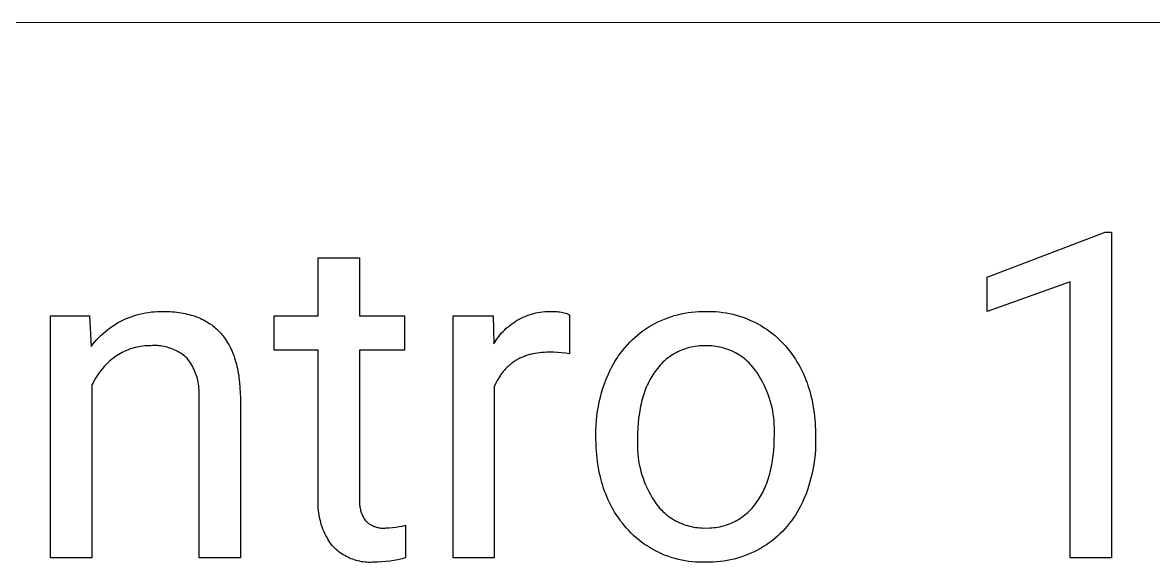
# Model space of a CAD drawing. Header units: millimetres. Extents: x -1519 to 3497, y -297 to 3208.
# Drawn here: x 2156.9 to 2281.8, y -76 to -16.4 of the extents above; entities that cross this region are included whole.
import ezdxf

# ---------------------------------------------------------------- set-up
doc = ezdxf.new("R2010")
doc.units = ezdxf.units.MM
doc.header["$MEASUREMENT"] = 0
doc.layers.add('Domyślny', color=7, linetype='Continuous', true_color=0x000000)

msp = doc.modelspace()

# ---------------------------------------------------------------- linework, layer by layer
at = {"layer": 'Domyślny', "color": 18, "lineweight": 15, "true_color": 0x000000}
msp.add_line((1601.48, -16.36), (3497.13, -16.36), dxfattribs=at)
at = {"layer": 'Domyślny'}
for p, q in [((2263.43, -44.49), (2276.48, -39.52)), ((2276.48, -39.52), (2277.19, -39.52)), ((2277.19, -39.52), (2277.19, -75.52)), ((2189.52, -48.76), (2189.52, -42.36)), ((2189.52, -42.36), (2194.08, -42.36)), ((2194.08, -42.36), (2194.08, -48.76)), ((2263.43, -48.28), (2263.43, -44.49)), ((2272.61, -45.01), (2263.43, -48.28)), ((2272.61, -75.52), (2272.61, -45.01)), ((2169.15, -48.76), (2169.47, -48.66)), ((2169.47, -48.66), (2169.78, -48.57)), ((2169.78, -48.57), (2170.1, -48.5)), ((2170.1, -48.5), (2170.43, -48.44)), ((2170.43, -48.44), (2170.75, -48.38)), ((2170.75, -48.38), (2171.08, -48.34)), ((2171.08, -48.34), (2171.4, -48.31)), ((2171.4, -48.31), (2171.73, -48.29)), ((2171.73, -48.29), (2172.06, -48.28)), ((2172.06, -48.28), (2172.39, -48.28)), ((2172.39, -48.28), (2172.65, -48.29)), ((2172.65, -48.29), (2172.91, -48.29)), ((2172.91, -48.29), (2173.16, -48.3)), ((2173.16, -48.3), (2173.41, -48.32)), ((2173.41, -48.32), (2173.66, -48.34)), ((2173.66, -48.34), (2173.9, -48.37)), ((2173.9, -48.37), (2174.14, -48.4)), ((2174.14, -48.4), (2174.37, -48.43)), ((2174.37, -48.43), (2174.6, -48.47)), ((2174.6, -48.47), (2174.82, -48.52)), ((2174.82, -48.52), (2175.05, -48.57)), ((2175.05, -48.57), (2175.26, -48.62)), ((2175.26, -48.62), (2175.48, -48.68)), ((2175.48, -48.68), (2175.68, -48.74)), ((2212.38, -48.82), (2212.61, -48.73)), ((2212.61, -48.73), (2212.84, -48.65)), ((2212.84, -48.65), (2213.08, -48.57)), ((2213.08, -48.57), (2213.32, -48.51)), ((2213.32, -48.51), (2213.56, -48.45)), ((2213.56, -48.45), (2213.8, -48.4)), ((2213.8, -48.4), (2214.04, -48.36)), ((2214.04, -48.36), (2214.29, -48.33)), ((2214.29, -48.33), (2214.54, -48.3)), ((2214.54, -48.3), (2214.78, -48.29)), ((2214.78, -48.29), (2215.03, -48.28)), ((2215.03, -48.28), (2215.28, -48.28)), ((2215.28, -48.28), (2215.44, -48.28)), ((2215.44, -48.28), (2215.59, -48.28)), ((2215.59, -48.28), (2215.75, -48.28)), ((2215.75, -48.28), (2215.91, -48.29)), ((2215.91, -48.29), (2216.07, -48.31)), ((2216.07, -48.31), (2216.23, -48.33)), ((2216.23, -48.33), (2216.38, -48.36)), ((2216.38, -48.36), (2216.54, -48.39)), ((2216.54, -48.39), (2216.69, -48.43)), ((2216.69, -48.43), (2216.85, -48.47)), ((2216.85, -48.47), (2217, -48.52)), ((2217, -48.52), (2217.15, -48.58)), ((2217.15, -48.58), (2217.3, -48.64)), ((2217.3, -48.64), (2217.3, -52.96)), ((2228.86, -48.74), (2229.24, -48.64)), ((2229.24, -48.64), (2229.61, -48.55)), ((2229.61, -48.55), (2229.99, -48.47)), ((2229.99, -48.47), (2230.38, -48.41)), ((2230.38, -48.41), (2230.76, -48.36)), ((2230.76, -48.36), (2231.15, -48.32)), ((2231.15, -48.32), (2231.53, -48.3)), ((2231.53, -48.3), (2231.92, -48.28)), ((2231.92, -48.28), (2232.31, -48.28)), ((2232.31, -48.28), (2232.69, -48.28)), ((2232.69, -48.28), (2233.07, -48.28)), ((2233.07, -48.28), (2233.45, -48.3)), ((2233.45, -48.3), (2233.83, -48.33)), ((2233.83, -48.33), (2234.21, -48.38)), ((2234.21, -48.38), (2234.58, -48.43)), ((2234.58, -48.43), (2234.96, -48.5)), ((2234.96, -48.5), (2235.33, -48.59)), ((2235.33, -48.59), (2235.7, -48.68)), ((2235.7, -48.68), (2236.06, -48.79)), ((2159.95, -75.52), (2159.95, -48.76)), ((2159.95, -48.76), (2164.26, -48.76)), ((2164.26, -48.76), (2164.41, -52.14)), ((2166.52, -50.08), (2166.79, -49.9)), ((2166.79, -49.9), (2167.07, -49.72)), ((2167.07, -49.72), (2167.35, -49.55)), ((2167.35, -49.55), (2167.64, -49.39)), ((2167.64, -49.39), (2167.93, -49.25)), ((2167.93, -49.25), (2168.23, -49.11)), ((2168.23, -49.11), (2168.53, -48.98)), ((2168.53, -48.98), (2168.84, -48.86)), ((2168.84, -48.86), (2169.15, -48.76)), ((2175.68, -48.74), (2175.89, -48.81)), ((2175.89, -48.81), (2176.09, -48.88)), ((2176.09, -48.88), (2176.29, -48.96)), ((2176.29, -48.96), (2176.48, -49.04)), ((2176.48, -49.04), (2176.67, -49.13)), ((2176.67, -49.13), (2176.85, -49.22)), ((2176.85, -49.22), (2177.03, -49.31)), ((2177.03, -49.31), (2177.21, -49.41)), ((2177.21, -49.41), (2177.38, -49.52)), ((2177.38, -49.52), (2177.55, -49.63)), ((2177.55, -49.63), (2177.71, -49.74)), ((2177.71, -49.74), (2177.87, -49.86)), ((2177.87, -49.86), (2178.03, -49.99)), ((2184.66, -52.55), (2184.66, -48.76)), ((2184.66, -48.76), (2189.52, -48.76)), ((2194.08, -48.76), (2199.05, -48.76)), ((2199.05, -48.76), (2199.05, -52.55)), ((2204.41, -75.52), (2204.41, -48.76)), ((2204.41, -48.76), (2208.85, -48.76)), ((2208.85, -48.76), (2208.92, -51.87)), ((2210.3, -50.14), (2210.49, -49.97)), ((2210.49, -49.97), (2210.68, -49.82)), ((2210.68, -49.82), (2210.88, -49.67)), ((2210.88, -49.67), (2211.08, -49.52)), ((2211.08, -49.52), (2211.29, -49.39)), ((2211.29, -49.39), (2211.5, -49.26)), ((2211.5, -49.26), (2211.71, -49.14)), ((2211.71, -49.14), (2211.93, -49.02)), ((2211.93, -49.02), (2212.15, -48.92)), ((2212.15, -48.92), (2212.38, -48.82)), ((2226.04, -49.99), (2226.37, -49.79)), ((2226.37, -49.79), (2226.71, -49.61)), ((2226.71, -49.61), (2227.06, -49.43)), ((2227.06, -49.43), (2227.41, -49.27)), ((2227.41, -49.27), (2227.77, -49.12)), ((2227.77, -49.12), (2228.13, -48.98)), ((2228.13, -48.98), (2228.49, -48.86)), ((2228.49, -48.86), (2228.86, -48.74)), ((2236.06, -48.79), (2236.42, -48.91)), ((2236.42, -48.91), (2236.78, -49.04)), ((2236.78, -49.04), (2237.13, -49.19)), ((2237.13, -49.19), (2237.48, -49.34)), ((2237.48, -49.34), (2237.82, -49.51)), ((2237.82, -49.51), (2238.16, -49.69)), ((2238.16, -49.69), (2238.49, -49.88)), ((2238.49, -49.88), (2238.81, -50.08)), ((2165.04, -51.38), (2165.27, -51.15)), ((2165.27, -51.15), (2165.51, -50.92)), ((2165.51, -50.92), (2165.75, -50.7)), ((2165.75, -50.7), (2166, -50.48)), ((2166, -50.48), (2166.26, -50.28)), ((2166.26, -50.28), (2166.52, -50.08)), ((2178.03, -49.99), (2178.18, -50.11)), ((2178.18, -50.11), (2178.33, -50.25)), ((2178.33, -50.25), (2178.47, -50.39)), ((2178.47, -50.39), (2178.61, -50.53)), ((2178.61, -50.53), (2178.74, -50.68)), ((2178.74, -50.68), (2178.88, -50.83)), ((2178.88, -50.83), (2179, -50.98)), ((2179, -50.98), (2179.13, -51.14)), ((2179.13, -51.14), (2179.24, -51.31)), ((2209.32, -51.24), (2209.47, -51.04)), ((2209.47, -51.04), (2209.62, -50.85)), ((2209.62, -50.85), (2209.78, -50.66)), ((2209.78, -50.66), (2209.95, -50.48)), ((2209.95, -50.48), (2210.13, -50.31)), ((2210.13, -50.31), (2210.3, -50.14)), ((2224.22, -51.41), (2224.5, -51.15)), ((2224.5, -51.15), (2224.79, -50.89)), ((2224.79, -50.89), (2225.09, -50.65)), ((2225.09, -50.65), (2225.4, -50.42)), ((2225.4, -50.42), (2225.71, -50.2)), ((2225.71, -50.2), (2226.04, -49.99)), ((2238.81, -50.08), (2239.13, -50.29)), ((2239.13, -50.29), (2239.44, -50.52)), ((2239.44, -50.52), (2239.74, -50.75)), ((2239.74, -50.75), (2240.03, -50.99)), ((2240.03, -50.99), (2240.31, -51.25)), ((2164.41, -52.14), (2164.61, -51.88)), ((2164.61, -51.88), (2164.82, -51.63)), ((2164.82, -51.63), (2165.04, -51.38)), ((2168.66, -52.46), (2168.46, -52.54)), ((2168.87, -52.39), (2168.66, -52.46)), ((2169.07, -52.33), (2168.87, -52.39)), ((2169.28, -52.27), (2169.07, -52.33)), ((2169.5, -52.22), (2169.28, -52.27)), ((2169.71, -52.18), (2169.5, -52.22)), ((2169.93, -52.14), (2169.71, -52.18)), ((2170.14, -52.11), (2169.93, -52.14)), ((2170.36, -52.09), (2170.14, -52.11)), ((2170.58, -52.08), (2170.36, -52.09)), ((2170.79, -52.07), (2170.58, -52.08)), ((2171.01, -52.07), (2170.79, -52.07)), ((2171.19, -52.06), (2171.01, -52.07)), ((2171.38, -52.06), (2171.19, -52.06)), ((2171.56, -52.06), (2171.38, -52.06)), ((2171.74, -52.06), (2171.56, -52.06)), ((2171.92, -52.08), (2171.74, -52.06)), ((2172.11, -52.09), (2171.92, -52.08)), ((2172.29, -52.12), (2172.11, -52.09)), ((2172.47, -52.15), (2172.29, -52.12)), ((2172.65, -52.19), (2172.47, -52.15)), ((2172.82, -52.24), (2172.65, -52.19)), ((2173, -52.29), (2172.82, -52.24)), ((2173.17, -52.34), (2173, -52.29)), ((2173.34, -52.4), (2173.17, -52.34)), ((2173.51, -52.47), (2173.34, -52.4)), ((2173.68, -52.55), (2173.51, -52.47)), ((2179.24, -51.31), (2179.36, -51.48)), ((2179.36, -51.48), (2179.47, -51.66)), ((2179.47, -51.66), (2179.58, -51.84)), ((2179.58, -51.84), (2179.68, -52.02)), ((2179.68, -52.02), (2179.78, -52.21)), ((2179.78, -52.21), (2179.87, -52.4)), ((2179.87, -52.4), (2179.96, -52.6)), ((2208.92, -51.87), (2209.05, -51.65)), ((2209.05, -51.65), (2209.18, -51.45)), ((2209.18, -51.45), (2209.32, -51.24)), ((2223.18, -52.54), (2223.42, -52.25)), ((2223.42, -52.25), (2223.68, -51.96)), ((2223.68, -51.96), (2223.94, -51.68)), ((2223.94, -51.68), (2224.22, -51.41)), ((2229.88, -52.48), (2229.67, -52.56)), ((2230.09, -52.4), (2229.88, -52.48)), ((2230.3, -52.34), (2230.09, -52.4)), ((2230.52, -52.28), (2230.3, -52.34)), ((2230.74, -52.22), (2230.52, -52.28)), ((2230.96, -52.18), (2230.74, -52.22)), ((2231.18, -52.14), (2230.96, -52.18)), ((2231.41, -52.11), (2231.18, -52.14)), ((2231.63, -52.09), (2231.41, -52.11)), ((2231.86, -52.08), (2231.63, -52.09)), ((2232.08, -52.07), (2231.86, -52.08)), ((2232.31, -52.07), (2232.08, -52.07)), ((2232.54, -52.07), (2232.31, -52.07)), ((2232.76, -52.08), (2232.54, -52.07)), ((2232.99, -52.09), (2232.76, -52.08)), ((2233.22, -52.11), (2232.99, -52.09)), ((2233.45, -52.14), (2233.22, -52.11)), ((2233.67, -52.18), (2233.45, -52.14)), ((2233.9, -52.22), (2233.67, -52.18)), ((2234.12, -52.28), (2233.9, -52.22)), ((2234.34, -52.34), (2234.12, -52.28)), ((2234.56, -52.4), (2234.34, -52.34)), ((2234.78, -52.48), (2234.56, -52.4)), ((2240.31, -51.25), (2240.59, -51.51)), ((2240.59, -51.51), (2240.86, -51.78)), ((2240.86, -51.78), (2241.11, -52.06)), ((2241.11, -52.06), (2241.32, -52.3)), ((2241.32, -52.3), (2241.52, -52.54)), ((2166.68, -53.6), (2166.47, -53.78)), ((2166.9, -53.43), (2166.68, -53.6)), ((2167.12, -53.26), (2166.9, -53.43)), ((2167.3, -53.14), (2167.12, -53.26)), ((2167.48, -53.03), (2167.3, -53.14)), ((2167.67, -52.92), (2167.48, -53.03)), ((2167.86, -52.81), (2167.67, -52.92)), ((2168.06, -52.71), (2167.86, -52.81)), ((2168.26, -52.62), (2168.06, -52.71)), ((2168.46, -52.54), (2168.26, -52.62)), ((2173.84, -52.63), (2173.68, -52.55)), ((2174, -52.71), (2173.84, -52.63)), ((2174.16, -52.8), (2174, -52.71)), ((2174.32, -52.9), (2174.16, -52.8)), ((2174.47, -53), (2174.32, -52.9)), ((2174.62, -53.11), (2174.47, -53)), ((2174.76, -53.22), (2174.62, -53.11)), ((2174.9, -53.34), (2174.76, -53.22)), ((2175.04, -53.46), (2174.9, -53.34)), ((2175.16, -53.63), (2175.04, -53.46)), ((2175.28, -53.8), (2175.16, -53.63)), ((2179.96, -52.6), (2180.05, -52.81)), ((2180.05, -52.81), (2180.13, -53.01)), ((2180.13, -53.01), (2180.21, -53.23)), ((2180.21, -53.23), (2180.28, -53.44)), ((2180.28, -53.44), (2180.35, -53.66)), ((2180.35, -53.66), (2180.42, -53.89)), ((2189.52, -52.55), (2184.66, -52.55)), ((2189.52, -68.95), (2189.52, -52.55)), ((2199.05, -52.55), (2194.08, -52.55)), ((2194.08, -52.55), (2194.08, -69.01)), ((2211.39, -53.68), (2211.29, -53.74)), ((2211.49, -53.62), (2211.39, -53.68)), ((2211.58, -53.57), (2211.49, -53.62)), ((2211.68, -53.51), (2211.58, -53.57)), ((2211.79, -53.46), (2211.68, -53.51)), ((2211.89, -53.41), (2211.79, -53.46)), ((2211.99, -53.37), (2211.89, -53.41)), ((2212.1, -53.32), (2211.99, -53.37)), ((2212.2, -53.28), (2212.1, -53.32)), ((2212.31, -53.24), (2212.2, -53.28)), ((2212.42, -53.19), (2212.31, -53.24)), ((2212.53, -53.16), (2212.42, -53.19)), ((2212.65, -53.12), (2212.53, -53.16)), ((2212.76, -53.09), (2212.65, -53.12)), ((2212.88, -53.05), (2212.76, -53.09)), ((2212.99, -53.02), (2212.88, -53.05)), ((2213.11, -52.99), (2212.99, -53.02)), ((2213.23, -52.97), (2213.11, -52.99)), ((2213.47, -52.92), (2213.23, -52.97)), ((2213.72, -52.88), (2213.47, -52.92)), ((2213.98, -52.84), (2213.72, -52.88)), ((2214.24, -52.82), (2213.98, -52.84)), ((2214.51, -52.8), (2214.24, -52.82)), ((2214.78, -52.79), (2214.51, -52.8)), ((2215.05, -52.78), (2214.78, -52.79)), ((2215.5, -52.79), (2215.05, -52.78)), ((2215.95, -52.81), (2215.5, -52.79)), ((2216.4, -52.84), (2215.95, -52.81)), ((2216.85, -52.89), (2216.4, -52.84)), ((2217.3, -52.96), (2216.85, -52.89)), ((2222.3, -53.81), (2222.5, -53.48)), ((2222.5, -53.48), (2222.71, -53.16)), ((2222.71, -53.16), (2222.94, -52.85)), ((2222.94, -52.85), (2223.18, -52.54)), ((2227.94, -53.6), (2227.77, -53.75)), ((2228.11, -53.46), (2227.94, -53.6)), ((2228.29, -53.33), (2228.11, -53.46)), ((2228.48, -53.2), (2228.29, -53.33)), ((2228.67, -53.07), (2228.48, -53.2)), ((2228.86, -52.96), (2228.67, -53.07)), ((2229.06, -52.85), (2228.86, -52.96)), ((2229.26, -52.74), (2229.06, -52.85)), ((2229.46, -52.65), (2229.26, -52.74)), ((2229.67, -52.56), (2229.46, -52.65)), ((2234.99, -52.56), (2234.78, -52.48)), ((2235.2, -52.65), (2234.99, -52.56)), ((2235.41, -52.75), (2235.2, -52.65)), ((2235.61, -52.85), (2235.41, -52.75)), ((2235.81, -52.96), (2235.61, -52.85)), ((2236.01, -53.08), (2235.81, -52.96)), ((2236.2, -53.21), (2236.01, -53.08)), ((2236.39, -53.34), (2236.2, -53.21)), ((2236.57, -53.48), (2236.39, -53.34)), ((2236.75, -53.62), (2236.57, -53.48)), ((2236.92, -53.77), (2236.75, -53.62)), ((2241.52, -52.54), (2241.71, -52.79)), ((2241.71, -52.79), (2241.9, -53.05)), ((2241.9, -53.05), (2242.08, -53.3)), ((2242.08, -53.3), (2242.25, -53.57)), ((2242.25, -53.57), (2242.42, -53.83)), ((2165.52, -54.77), (2165.36, -54.98)), ((2165.7, -54.56), (2165.52, -54.77)), ((2165.88, -54.35), (2165.7, -54.56)), ((2166.07, -54.15), (2165.88, -54.35)), ((2166.27, -53.96), (2166.07, -54.15)), ((2166.47, -53.78), (2166.27, -53.96)), ((2175.4, -53.97), (2175.28, -53.8)), ((2175.51, -54.15), (2175.4, -53.97)), ((2175.61, -54.33), (2175.51, -54.15)), ((2175.71, -54.52), (2175.61, -54.33)), ((2175.8, -54.71), (2175.71, -54.52)), ((2175.88, -54.9), (2175.8, -54.71)), ((2175.96, -55.09), (2175.88, -54.9)), ((2180.42, -53.89), (2180.48, -54.12)), ((2180.48, -54.12), (2180.54, -54.36)), ((2180.54, -54.36), (2180.59, -54.6)), ((2180.59, -54.6), (2180.64, -54.84)), ((2180.64, -54.84), (2180.68, -55.09)), ((2209.95, -54.93), (2209.88, -55.02)), ((2210.02, -54.84), (2209.95, -54.93)), ((2210.1, -54.76), (2210.02, -54.84)), ((2210.18, -54.67), (2210.1, -54.76)), ((2210.25, -54.59), (2210.18, -54.67)), ((2210.33, -54.51), (2210.25, -54.59)), ((2210.41, -54.43), (2210.33, -54.51)), ((2210.49, -54.35), (2210.41, -54.43)), ((2210.58, -54.28), (2210.49, -54.35)), ((2210.66, -54.2), (2210.58, -54.28)), ((2210.75, -54.13), (2210.66, -54.2)), ((2210.83, -54.06), (2210.75, -54.13)), ((2210.92, -53.99), (2210.83, -54.06)), ((2211.01, -53.93), (2210.92, -53.99)), ((2211.11, -53.86), (2211.01, -53.93)), ((2211.2, -53.8), (2211.11, -53.86)), ((2211.29, -53.74), (2211.2, -53.8)), ((2221.54, -55.3), (2221.75, -54.83)), ((2221.75, -54.83), (2221.92, -54.48)), ((2221.92, -54.48), (2222.1, -54.14)), ((2222.1, -54.14), (2222.3, -53.81)), ((2226.74, -54.92), (2226.61, -55.1)), ((2226.86, -54.75), (2226.74, -54.92)), ((2227, -54.57), (2226.86, -54.75)), ((2227.14, -54.4), (2227, -54.57)), ((2227.29, -54.23), (2227.14, -54.4)), ((2227.44, -54.06), (2227.29, -54.23)), ((2227.6, -53.9), (2227.44, -54.06)), ((2227.77, -53.75), (2227.6, -53.9)), ((2237.09, -53.93), (2236.92, -53.77)), ((2237.25, -54.09), (2237.09, -53.93)), ((2237.4, -54.26), (2237.25, -54.09)), ((2237.55, -54.43), (2237.4, -54.26)), ((2237.7, -54.61), (2237.55, -54.43)), ((2237.84, -54.79), (2237.7, -54.61)), ((2238.05, -55.1), (2237.84, -54.79)), ((2242.42, -53.83), (2242.58, -54.11)), ((2242.58, -54.11), (2242.74, -54.38)), ((2242.74, -54.38), (2242.89, -54.67)), ((2242.89, -54.67), (2243.03, -54.95)), ((2243.03, -54.95), (2243.16, -55.25)), ((2164.63, -56.15), (2164.51, -56.39)), ((2164.76, -55.9), (2164.63, -56.15)), ((2164.9, -55.67), (2164.76, -55.9)), ((2165.04, -55.43), (2164.9, -55.67)), ((2165.19, -55.21), (2165.04, -55.43)), ((2165.36, -54.98), (2165.19, -55.21)), ((2176.03, -55.29), (2175.96, -55.09)), ((2176.1, -55.48), (2176.03, -55.29)), ((2176.16, -55.69), (2176.1, -55.48)), ((2176.21, -55.89), (2176.16, -55.69)), ((2176.25, -56.09), (2176.21, -55.89)), ((2176.29, -56.3), (2176.25, -56.09)), ((2180.68, -55.09), (2180.73, -55.35)), ((2180.73, -55.35), (2180.76, -55.61)), ((2180.76, -55.61), (2180.82, -56.14)), ((2180.82, -56.14), (2180.87, -56.69)), ((2209.18, -56.14), (2209.07, -56.37)), ((2209.3, -55.92), (2209.18, -56.14)), ((2209.36, -55.81), (2209.3, -55.92)), ((2209.42, -55.71), (2209.36, -55.81)), ((2209.48, -55.6), (2209.42, -55.71)), ((2209.54, -55.5), (2209.48, -55.6)), ((2209.61, -55.4), (2209.54, -55.5)), ((2209.67, -55.3), (2209.61, -55.4)), ((2209.74, -55.21), (2209.67, -55.3)), ((2209.81, -55.11), (2209.74, -55.21)), ((2209.88, -55.02), (2209.81, -55.11)), ((2221.15, -56.27), (2221.33, -55.78)), ((2221.33, -55.78), (2221.54, -55.3)), ((2226.06, -56.04), (2225.96, -56.24)), ((2226.16, -55.84), (2226.06, -56.04)), ((2226.27, -55.65), (2226.16, -55.84)), ((2226.38, -55.46), (2226.27, -55.65)), ((2226.49, -55.28), (2226.38, -55.46)), ((2226.61, -55.1), (2226.49, -55.28)), ((2238.25, -55.42), (2238.05, -55.1)), ((2238.44, -55.74), (2238.25, -55.42)), ((2238.62, -56.07), (2238.44, -55.74)), ((2238.79, -56.41), (2238.62, -56.07)), ((2243.16, -55.25), (2243.29, -55.54)), ((2243.29, -55.54), (2243.41, -55.85)), ((2243.41, -55.85), (2243.53, -56.15)), ((2243.53, -56.15), (2243.63, -56.46)), ((2164.51, -56.39), (2164.51, -75.52)), ((2176.32, -56.5), (2176.29, -56.3)), ((2176.34, -56.71), (2176.32, -56.5)), ((2176.36, -56.92), (2176.34, -56.71)), ((2176.37, -57.13), (2176.36, -56.92)), ((2176.37, -57.34), (2176.37, -57.13)), ((2176.37, -57.55), (2176.37, -57.34)), ((2180.87, -56.69), (2180.9, -57.26)), ((2180.9, -57.26), (2180.91, -57.85)), ((2209.07, -56.37), (2208.97, -56.6)), ((2208.97, -56.6), (2208.97, -75.52)), ((2220.69, -57.76), (2220.83, -57.26)), ((2220.83, -57.26), (2220.98, -56.76)), ((2220.98, -56.76), (2221.15, -56.27)), ((2225.52, -57.31), (2225.45, -57.54)), ((2225.6, -57.09), (2225.52, -57.31)), ((2225.69, -56.87), (2225.6, -57.09)), ((2225.77, -56.65), (2225.69, -56.87)), ((2225.86, -56.44), (2225.77, -56.65)), ((2225.96, -56.24), (2225.86, -56.44)), ((2238.95, -56.75), (2238.79, -56.41)), ((2239.1, -57.09), (2238.95, -56.75)), ((2239.24, -57.45), (2239.1, -57.09)), ((2239.36, -57.8), (2239.24, -57.45)), ((2243.63, -56.46), (2243.74, -56.78)), ((2243.74, -56.78), (2243.83, -57.1)), ((2243.83, -57.1), (2243.92, -57.43)), ((2243.92, -57.43), (2244, -57.76)), ((2176.36, -57.75), (2176.37, -57.55)), ((2176.36, -75.52), (2176.36, -57.75)), ((2180.91, -57.85), (2180.91, -75.52)), ((2220.47, -58.78), (2220.57, -58.27)), ((2220.57, -58.27), (2220.69, -57.76)), ((2225.19, -58.5), (2225.14, -58.75)), ((2225.25, -58.25), (2225.19, -58.5)), ((2225.31, -58.01), (2225.25, -58.25)), ((2225.38, -57.77), (2225.31, -58.01)), ((2225.45, -57.54), (2225.38, -57.77)), ((2239.47, -58.16), (2239.36, -57.8)), ((2239.57, -58.52), (2239.47, -58.16)), ((2239.66, -58.89), (2239.57, -58.52)), ((2244, -57.76), (2244.08, -58.1)), ((2244.08, -58.1), (2244.15, -58.44)), ((2244.15, -58.44), (2244.21, -58.78)), ((2220.27, -60.33), (2220.32, -59.81)), ((2220.32, -59.81), (2220.39, -59.3)), ((2220.39, -59.3), (2220.47, -58.78)), ((2225, -59.53), (2224.92, -60.07)), ((2225.04, -59.26), (2225, -59.53)), ((2225.09, -59), (2225.04, -59.26)), ((2225.14, -58.75), (2225.09, -59)), ((2239.74, -59.26), (2239.66, -58.89)), ((2239.8, -59.63), (2239.74, -59.26)), ((2239.85, -60), (2239.8, -59.63)), ((2244.21, -58.78), (2244.26, -59.13)), ((2244.26, -59.13), (2244.31, -59.49)), ((2244.31, -59.49), (2244.36, -59.85)), ((2244.36, -59.85), (2244.39, -60.21)), ((2220.21, -61.37), (2220.23, -60.85)), ((2220.23, -60.85), (2220.27, -60.33)), ((2224.83, -61.21), (2224.8, -61.81)), ((2224.87, -60.63), (2224.83, -61.21)), ((2224.92, -60.07), (2224.87, -60.63)), ((2239.89, -60.38), (2239.85, -60)), ((2239.91, -60.75), (2239.89, -60.38)), ((2239.93, -61.13), (2239.91, -60.75)), ((2239.93, -61.5), (2239.93, -61.13)), ((2244.39, -60.21), (2244.42, -60.58)), ((2244.42, -60.58), (2244.44, -60.96)), ((2244.44, -60.96), (2244.46, -61.34)), ((2220.21, -61.89), (2220.21, -61.37)), ((2220.21, -62.21), (2220.21, -61.89)), ((2220.23, -62.98), (2220.21, -62.21)), ((2224.79, -62.42), (2224.78, -62.82)), ((2224.8, -61.81), (2224.79, -62.42)), ((2239.91, -62.48), (2239.92, -61.88)), ((2239.92, -61.88), (2239.93, -61.5)), ((2244.46, -61.34), (2244.47, -62.11)), ((2244.47, -62.11), (2244.47, -62.44)), ((2244.47, -62.44), (2244.47, -62.99)), ((2220.24, -63.36), (2220.23, -62.98)), ((2220.27, -63.73), (2220.24, -63.36)), ((2224.78, -62.82), (2224.78, -63.21)), ((2224.78, -63.21), (2224.8, -63.61)), ((2224.8, -63.61), (2224.83, -64)), ((2239.79, -64.19), (2239.85, -63.64)), ((2239.85, -63.64), (2239.89, -63.07)), ((2239.89, -63.07), (2239.91, -62.48)), ((2244.45, -63.55), (2244.41, -64.1)), ((2244.47, -62.99), (2244.45, -63.55)), ((2220.29, -64.1), (2220.27, -63.73)), ((2220.33, -64.46), (2220.29, -64.1)), ((2220.37, -64.82), (2220.33, -64.46)), ((2220.42, -65.17), (2220.37, -64.82)), ((2224.83, -64), (2224.87, -64.4)), ((2224.87, -64.4), (2224.92, -64.79)), ((2224.92, -64.79), (2224.99, -65.18)), ((2239.68, -64.99), (2239.72, -64.73)), ((2239.72, -64.73), (2239.79, -64.19)), ((2244.36, -64.65), (2244.28, -65.2)), ((2244.41, -64.1), (2244.36, -64.65)), ((2220.48, -65.52), (2220.42, -65.17)), ((2220.54, -65.86), (2220.48, -65.52)), ((2220.61, -66.2), (2220.54, -65.86)), ((2220.69, -66.54), (2220.61, -66.2)), ((2224.99, -65.18), (2225.08, -65.57)), ((2225.08, -65.57), (2225.17, -65.95)), ((2225.17, -65.95), (2225.28, -66.33)), ((2239.41, -66.23), (2239.47, -65.99)), ((2239.47, -65.99), (2239.53, -65.74)), ((2239.53, -65.74), (2239.58, -65.5)), ((2239.58, -65.5), (2239.63, -65.24)), ((2239.63, -65.24), (2239.68, -64.99)), ((2244.18, -65.75), (2244.07, -66.29)), ((2244.28, -65.2), (2244.18, -65.75)), ((2220.77, -66.87), (2220.69, -66.54)), ((2220.86, -67.19), (2220.77, -66.87)), ((2220.95, -67.51), (2220.86, -67.19)), ((2225.28, -66.33), (2225.41, -66.71)), ((2225.41, -66.71), (2225.54, -67.08)), ((2225.54, -67.08), (2225.69, -67.45)), ((2225.69, -67.45), (2225.86, -67.81)), ((2238.95, -67.58), (2239.04, -67.36)), ((2239.04, -67.36), (2239.12, -67.15)), ((2239.12, -67.15), (2239.2, -66.92)), ((2239.2, -66.92), (2239.27, -66.7)), ((2239.27, -66.7), (2239.34, -66.46)), ((2239.34, -66.46), (2239.41, -66.23)), ((2243.78, -67.37), (2243.61, -67.89)), ((2243.93, -66.83), (2243.78, -67.37)), ((2244.07, -66.29), (2243.93, -66.83)), ((2221.05, -67.83), (2220.95, -67.51)), ((2221.16, -68.14), (2221.05, -67.83)), ((2221.28, -68.44), (2221.16, -68.14)), ((2221.4, -68.74), (2221.28, -68.44)), ((2225.86, -67.81), (2226.03, -68.17)), ((2226.03, -68.17), (2226.22, -68.52)), ((2226.22, -68.52), (2226.42, -68.86)), ((2238.35, -68.78), (2238.46, -68.59)), ((2238.46, -68.59), (2238.57, -68.39)), ((2238.57, -68.39), (2238.67, -68.2)), ((2238.67, -68.2), (2238.77, -67.99)), ((2238.77, -67.99), (2238.86, -67.79)), ((2238.86, -67.79), (2238.95, -67.58)), ((2243.42, -68.42), (2243.21, -68.93)), ((2243.61, -67.89), (2243.42, -68.42)), ((2189.5, -69.22), (2189.52, -68.95)), ((2189.5, -69.48), (2189.5, -69.22)), ((2189.5, -69.74), (2189.5, -69.48)), ((2189.52, -70.01), (2189.5, -69.74)), ((2194.07, -69.14), (2194.06, -69.27)), ((2194.06, -69.27), (2194.07, -69.39)), ((2194.08, -69.01), (2194.07, -69.14)), ((2194.07, -69.39), (2194.07, -69.52)), ((2194.07, -69.52), (2194.08, -69.65)), ((2194.08, -69.65), (2194.1, -69.77)), ((2194.1, -69.77), (2194.12, -69.9)), ((2194.12, -69.9), (2194.14, -70.02)), ((2221.53, -69.04), (2221.4, -68.74)), ((2221.66, -69.33), (2221.53, -69.04)), ((2221.8, -69.62), (2221.66, -69.33)), ((2221.95, -69.9), (2221.8, -69.62)), ((2222.1, -70.17), (2221.95, -69.9)), ((2226.42, -68.86), (2226.63, -69.2)), ((2226.63, -69.2), (2226.85, -69.53)), ((2226.85, -69.53), (2226.99, -69.71)), ((2226.99, -69.71), (2227.13, -69.88)), ((2227.13, -69.88), (2227.28, -70.05)), ((2237.46, -70.01), (2237.6, -69.84)), ((2237.6, -69.84), (2237.74, -69.67)), ((2237.74, -69.67), (2237.87, -69.49)), ((2237.87, -69.49), (2238, -69.32)), ((2238, -69.32), (2238.12, -69.14)), ((2238.12, -69.14), (2238.24, -68.96)), ((2238.24, -68.96), (2238.35, -68.78)), ((2242.82, -69.78), (2242.64, -70.12)), ((2242.98, -69.44), (2242.82, -69.78)), ((2243.21, -68.93), (2242.98, -69.44)), ((2189.54, -70.27), (2189.52, -70.01)), ((2189.57, -70.53), (2189.54, -70.27)), ((2189.61, -70.8), (2189.57, -70.53)), ((2189.66, -71.05), (2189.61, -70.8)), ((2189.72, -71.31), (2189.66, -71.05)), ((2194.14, -70.02), (2194.17, -70.15)), ((2194.17, -70.15), (2194.2, -70.27)), ((2194.2, -70.27), (2194.23, -70.39)), ((2194.23, -70.39), (2194.27, -70.51)), ((2194.27, -70.51), (2194.32, -70.63)), ((2194.32, -70.63), (2194.37, -70.75)), ((2194.37, -70.75), (2194.42, -70.86)), ((2194.42, -70.86), (2194.48, -70.97)), ((2194.48, -70.97), (2194.54, -71.09)), ((2194.54, -71.09), (2194.6, -71.2)), ((2194.6, -71.2), (2194.67, -71.3)), ((2222.26, -70.45), (2222.1, -70.17)), ((2222.43, -70.71), (2222.26, -70.45)), ((2222.61, -70.98), (2222.43, -70.71)), ((2222.79, -71.23), (2222.61, -70.98)), ((2227.28, -70.05), (2227.44, -70.22)), ((2227.44, -70.22), (2227.6, -70.38)), ((2227.6, -70.38), (2227.77, -70.53)), ((2227.77, -70.53), (2227.94, -70.68)), ((2227.94, -70.68), (2228.12, -70.82)), ((2228.12, -70.82), (2228.3, -70.96)), ((2228.3, -70.96), (2228.48, -71.09)), ((2228.48, -71.09), (2228.68, -71.21)), ((2228.68, -71.21), (2228.87, -71.33)), ((2235.94, -71.27), (2236.12, -71.15)), ((2236.12, -71.15), (2236.31, -71.03)), ((2236.31, -71.03), (2236.49, -70.9)), ((2236.49, -70.9), (2236.66, -70.77)), ((2236.66, -70.77), (2236.83, -70.62)), ((2236.83, -70.62), (2237, -70.48)), ((2237, -70.48), (2237.16, -70.33)), ((2237.16, -70.33), (2237.31, -70.17)), ((2237.31, -70.17), (2237.46, -70.01)), ((2242.03, -71.1), (2241.81, -71.42)), ((2242.25, -70.78), (2242.03, -71.1)), ((2242.45, -70.46), (2242.25, -70.78)), ((2242.64, -70.12), (2242.45, -70.46)), ((2189.79, -71.57), (2189.72, -71.31)), ((2189.86, -71.82), (2189.79, -71.57)), ((2189.95, -72.07), (2189.86, -71.82)), ((2190.04, -72.32), (2189.95, -72.07)), ((2190.14, -72.56), (2190.04, -72.32)), ((2194.67, -71.3), (2194.74, -71.41)), ((2194.74, -71.41), (2194.81, -71.47)), ((2194.81, -71.47), (2194.88, -71.54)), ((2194.88, -71.54), (2194.95, -71.6)), ((2194.95, -71.6), (2195.03, -71.66)), ((2195.03, -71.66), (2195.11, -71.71)), ((2195.11, -71.71), (2195.18, -71.77)), ((2195.18, -71.77), (2195.27, -71.82)), ((2195.27, -71.82), (2195.35, -71.87)), ((2195.35, -71.87), (2195.43, -71.91)), ((2195.43, -71.91), (2195.52, -71.95)), ((2195.52, -71.95), (2195.61, -71.99)), ((2195.61, -71.99), (2195.69, -72.03)), ((2195.69, -72.03), (2195.78, -72.06)), ((2195.78, -72.06), (2195.87, -72.09)), ((2195.87, -72.09), (2195.97, -72.12)), ((2195.97, -72.12), (2196.06, -72.14)), ((2196.06, -72.14), (2196.15, -72.16)), ((2196.15, -72.16), (2196.24, -72.18)), ((2196.24, -72.18), (2196.34, -72.19)), ((2196.34, -72.19), (2196.43, -72.21)), ((2196.43, -72.21), (2196.53, -72.21)), ((2196.53, -72.21), (2196.62, -72.22)), ((2196.62, -72.22), (2196.72, -72.22)), ((2196.72, -72.22), (2196.82, -72.22)), ((2196.82, -72.22), (2196.91, -72.21)), ((2196.91, -72.21), (2197.01, -72.2)), ((2197.01, -72.2), (2197.37, -72.19)), ((2197.37, -72.19), (2197.73, -72.15)), ((2197.73, -72.15), (2198.1, -72.11)), ((2198.1, -72.11), (2198.46, -72.06)), ((2198.46, -72.06), (2198.81, -71.99)), ((2198.81, -71.99), (2199.17, -71.91)), ((2199.17, -71.91), (2199.17, -75.51)), ((2222.97, -71.49), (2222.79, -71.23)), ((2223.17, -71.73), (2222.97, -71.49)), ((2223.37, -71.98), (2223.17, -71.73)), ((2223.57, -72.22), (2223.37, -71.98)), ((2223.83, -72.5), (2223.57, -72.22)), ((2228.87, -71.33), (2229.07, -71.44)), ((2229.07, -71.44), (2229.27, -71.54)), ((2229.27, -71.54), (2229.48, -71.64)), ((2229.48, -71.64), (2229.69, -71.73)), ((2229.69, -71.73), (2229.9, -71.81)), ((2229.9, -71.81), (2230.11, -71.88)), ((2230.11, -71.88), (2230.33, -71.95)), ((2230.33, -71.95), (2230.55, -72.01)), ((2230.55, -72.01), (2230.77, -72.06)), ((2230.77, -72.06), (2231, -72.11)), ((2231, -72.11), (2231.22, -72.14)), ((2231.22, -72.14), (2231.45, -72.17)), ((2231.45, -72.17), (2231.67, -72.19)), ((2231.67, -72.19), (2231.9, -72.2)), ((2231.9, -72.2), (2232.13, -72.21)), ((2232.13, -72.21), (2232.35, -72.2)), ((2232.35, -72.2), (2232.58, -72.21)), ((2232.58, -72.21), (2232.8, -72.2)), ((2232.8, -72.2), (2233.02, -72.19)), ((2233.02, -72.19), (2233.24, -72.17)), ((2233.24, -72.17), (2233.46, -72.15)), ((2233.46, -72.15), (2233.67, -72.11)), ((2233.67, -72.11), (2233.89, -72.07)), ((2233.89, -72.07), (2234.11, -72.02)), ((2234.11, -72.02), (2234.32, -71.97)), ((2234.32, -71.97), (2234.53, -71.9)), ((2234.53, -71.9), (2234.74, -71.83)), ((2234.74, -71.83), (2234.95, -71.76)), ((2234.95, -71.76), (2235.15, -71.67)), ((2235.15, -71.67), (2235.35, -71.58)), ((2235.35, -71.58), (2235.55, -71.49)), ((2235.55, -71.49), (2235.75, -71.38)), ((2235.75, -71.38), (2235.94, -71.27)), ((2241.08, -72.3), (2240.81, -72.58)), ((2241.33, -72.02), (2241.08, -72.3)), ((2241.57, -71.72), (2241.33, -72.02)), ((2241.81, -71.42), (2241.57, -71.72)), ((2190.25, -72.8), (2190.14, -72.56)), ((2190.37, -73.04), (2190.25, -72.8)), ((2190.49, -73.27), (2190.37, -73.04)), ((2190.63, -73.5), (2190.49, -73.27)), ((2190.77, -73.73), (2190.63, -73.5)), ((2224.1, -72.77), (2223.83, -72.5)), ((2224.37, -73.03), (2224.1, -72.77)), ((2224.65, -73.28), (2224.37, -73.03)), ((2224.95, -73.53), (2224.65, -73.28)), ((2225.25, -73.76), (2224.95, -73.53)), ((2239.67, -73.61), (2239.36, -73.84)), ((2239.97, -73.37), (2239.67, -73.61)), ((2240.26, -73.11), (2239.97, -73.37)), ((2240.54, -72.85), (2240.26, -73.11)), ((2240.81, -72.58), (2240.54, -72.85)), ((2190.91, -73.95), (2190.77, -73.73)), ((2191.07, -74.16), (2190.91, -73.95)), ((2191.2, -74.3), (2191.07, -74.16)), ((2191.34, -74.44), (2191.2, -74.3)), ((2191.49, -74.58), (2191.34, -74.44)), ((2191.64, -74.7), (2191.49, -74.58)), ((2191.79, -74.83), (2191.64, -74.7)), ((2191.95, -74.94), (2191.79, -74.83)), ((2192.11, -75.06), (2191.95, -74.94)), ((2225.55, -73.98), (2225.25, -73.76)), ((2225.87, -74.19), (2225.55, -73.98)), ((2226.19, -74.4), (2225.87, -74.19)), ((2226.52, -74.59), (2226.19, -74.4)), ((2226.85, -74.77), (2226.52, -74.59)), ((2227.19, -74.93), (2226.85, -74.77)), ((2227.54, -75.09), (2227.19, -74.93)), ((2237.69, -74.83), (2237.33, -75)), ((2238.04, -74.65), (2237.69, -74.83)), ((2238.38, -74.47), (2238.04, -74.65)), ((2238.72, -74.27), (2238.38, -74.47)), ((2239.05, -74.06), (2238.72, -74.27)), ((2239.36, -73.84), (2239.05, -74.06)), ((2164.51, -75.52), (2159.95, -75.52)), ((2180.91, -75.52), (2176.36, -75.52)), ((2192.28, -75.16), (2192.11, -75.06)), ((2192.45, -75.26), (2192.28, -75.16)), ((2192.62, -75.36), (2192.45, -75.26)), ((2192.8, -75.45), (2192.62, -75.36)), ((2192.98, -75.53), (2192.8, -75.45)), ((2193.16, -75.6), (2192.98, -75.53)), ((2193.35, -75.67), (2193.16, -75.6)), ((2193.53, -75.74), (2193.35, -75.67)), ((2193.72, -75.79), (2193.53, -75.74)), ((2193.91, -75.84), (2193.72, -75.79)), ((2194.1, -75.89), (2193.91, -75.84)), ((2194.3, -75.93), (2194.1, -75.89)), ((2194.49, -75.96), (2194.3, -75.93)), ((2194.69, -75.98), (2194.49, -75.96)), ((2194.89, -76), (2194.69, -75.98)), ((2195.08, -76.01), (2194.89, -76)), ((2195.28, -76.01), (2195.08, -76.01)), ((2195.48, -76), (2195.28, -76.01)), ((2195.67, -75.99), (2195.48, -76)), ((2196.12, -75.98), (2195.67, -75.99)), ((2196.56, -75.96), (2196.12, -75.98)), ((2197, -75.92), (2196.56, -75.96)), ((2197.44, -75.87), (2197, -75.92)), ((2197.88, -75.8), (2197.44, -75.87)), ((2198.31, -75.72), (2197.88, -75.8)), ((2198.74, -75.62), (2198.31, -75.72)), ((2199.17, -75.51), (2198.74, -75.62)), ((2208.97, -75.52), (2204.41, -75.52)), ((2227.89, -75.23), (2227.54, -75.09)), ((2228.25, -75.37), (2227.89, -75.23)), ((2228.61, -75.49), (2228.25, -75.37)), ((2228.97, -75.59), (2228.61, -75.49)), ((2229.34, -75.69), (2228.97, -75.59)), ((2229.71, -75.77), (2229.34, -75.69)), ((2230.08, -75.84), (2229.71, -75.77)), ((2230.46, -75.9), (2230.08, -75.84)), ((2230.84, -75.94), (2230.46, -75.9)), ((2231.22, -75.98), (2230.84, -75.94)), ((2231.6, -75.99), (2231.22, -75.98)), ((2231.97, -76), (2231.6, -75.99)), ((2232.35, -75.99), (2231.97, -76)), ((2232.75, -76), (2232.35, -75.99)), ((2233.14, -75.98), (2232.75, -76)), ((2233.53, -75.96), (2233.14, -75.98)), ((2233.93, -75.92), (2233.53, -75.96)), ((2234.32, -75.87), (2233.93, -75.92)), ((2234.7, -75.8), (2234.32, -75.87)), ((2235.09, -75.73), (2234.7, -75.8)), ((2235.47, -75.64), (2235.09, -75.73)), ((2235.85, -75.53), (2235.47, -75.64)), ((2236.23, -75.42), (2235.85, -75.53)), ((2236.6, -75.29), (2236.23, -75.42)), ((2236.97, -75.15), (2236.6, -75.29)), ((2237.33, -75), (2236.97, -75.15)), ((2277.19, -75.52), (2272.61, -75.52))]:
    msp.add_line(p, q, dxfattribs=at)

doc.saveas('drawing.dxf')
